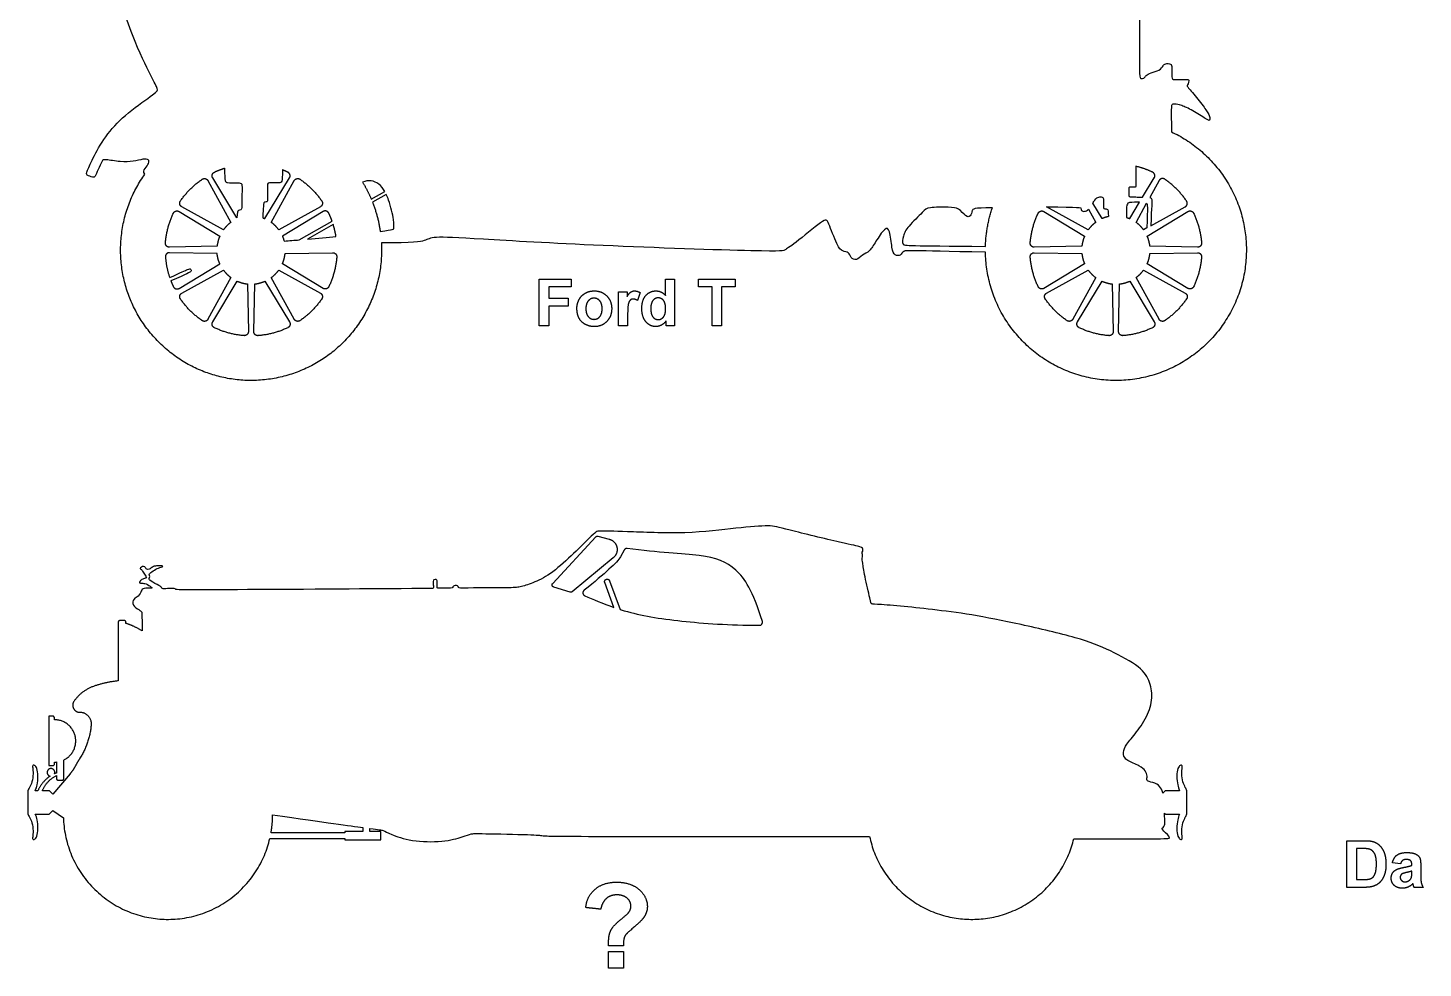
# Model space of a CAD drawing. Header units: millimetres. Extents: x -155 to 163, y -128 to 149.
# Drawn here: x -154.7 to -73.4, y 23.5 to 78.2 of the extents above; entities that cross this region are included whole.
import ezdxf

# ---------------------------------------------------------------- set-up
doc = ezdxf.new("R2010")
doc.units = ezdxf.units.MM
doc.header["$MEASUREMENT"] = 0
doc.layers.add('Layer 03', color=5, linetype='Continuous')

msp = doc.modelspace()

# ---------------------------------------------------------------- linework, layer by layer
at = {"layer": 'Layer 03'}
for p, q in [((-144.171, 69.352), (-142.836, 66.924)), ((-142.492, 67.191), (-143.896, 69.511)), ((-140.857, 67.141), (-139.422, 69.511)), ((-140.483, 66.924), (-139.147, 69.352)), ((-89.757, 68.388), (-89.078, 69.511)), ((-88.803, 69.352), (-89.343, 68.369)), ((-134.662, 68.272), (-133.873, 68.717)), ((-133.788, 68.553), (-134.59, 68.097)), ((-145.851, 67.556), (-143.481, 66.121)), ((-143.265, 66.495), (-145.692, 67.831)), ((-137.626, 67.831), (-140.053, 66.495)), ((-137.467, 67.556), (-139.837, 66.121)), ((-95.506, 67.556), (-93.136, 66.121)), ((-92.92, 66.495), (-95.348, 67.831)), ((-92.912, 67.69), (-92.491, 66.924)), ((-92.117, 67.141), (-92.662, 68.041)), ((-90.512, 67.141), (-89.938, 68.09)), ((-90.138, 66.924), (-89.526, 68.037)), ((-89.493, 66.121), (-87.123, 67.556)), ((-89.287, 66.727), (-87.281, 67.831)), ((-138.859, 65.906), (-136.941, 66.987)), ((-136.878, 66.796), (-138.371, 65.948)), ((-89.518, 66.6), (-89.709, 66.495)), ((-143.638, 65.535), (-146.408, 65.477)), ((-143.638, 65.103), (-146.408, 65.16)), ((-139.68, 65.103), (-136.911, 65.16)), ((-93.294, 65.535), (-96.063, 65.477)), ((-96.063, 65.16), (-93.294, 65.103)), ((-86.566, 65.477), (-89.336, 65.535)), ((-89.336, 65.103), (-86.566, 65.16)), ((-145.851, 63.082), (-143.481, 64.516)), ((-137.467, 63.082), (-139.837, 64.516)), ((-93.136, 64.516), (-95.506, 63.082)), ((-87.123, 63.082), (-89.493, 64.516)), ((-145.692, 62.807), (-143.265, 64.142)), ((-142.836, 63.713), (-144.171, 61.286)), ((-143.896, 61.127), (-142.462, 63.497)), ((-140.857, 63.497), (-139.422, 61.127)), ((-139.147, 61.286), (-140.483, 63.713)), ((-140.053, 64.142), (-137.626, 62.807)), ((-124.886, 63.627), (-123.029, 63.627)), ((-124.886, 60.91), (-124.886, 63.627)), ((-123.029, 63.627), (-123.029, 63.171)), ((-117.527, 62.662), (-117.527, 63.627)), ((-117.527, 63.627), (-117.004, 63.627)), ((-117.004, 63.627), (-117.004, 60.91)), ((-115.62, 63.171), (-115.62, 63.627)), ((-115.62, 63.627), (-113.476, 63.627)), ((-113.476, 63.627), (-113.476, 63.171)), ((-95.348, 62.807), (-92.92, 64.142)), ((-92.491, 63.713), (-93.826, 61.286)), ((-93.551, 61.127), (-92.117, 63.497)), ((-90.512, 63.497), (-89.078, 61.127)), ((-88.803, 61.286), (-90.138, 63.713)), ((-89.709, 64.142), (-87.281, 62.807)), ((-141.875, 63.34), (-141.818, 60.57)), ((-141.501, 60.57), (-141.443, 63.34)), ((-123.029, 63.171), (-124.329, 63.171)), ((-124.329, 63.171), (-124.329, 62.513)), ((-120.261, 60.91), (-120.261, 62.884)), ((-120.261, 62.884), (-119.772, 62.884)), ((-119.772, 62.884), (-119.772, 62.606)), ((-119.012, 62.836), (-119.172, 62.378)), ((-114.826, 63.171), (-115.62, 63.171)), ((-114.826, 60.91), (-114.826, 63.171)), ((-113.476, 63.171), (-114.269, 63.171)), ((-114.269, 63.171), (-114.269, 60.91)), ((-91.531, 63.34), (-91.473, 60.57)), ((-91.156, 60.57), (-91.098, 63.34)), ((-124.329, 62.513), (-123.198, 62.513)), ((-123.198, 62.057), (-124.329, 62.057)), ((-124.329, 62.057), (-124.329, 60.91)), ((-123.198, 62.513), (-123.198, 62.057)), ((-119.738, 61.52), (-119.738, 60.91)), ((-117.493, 60.91), (-117.493, 61.198)), ((-124.329, 60.91), (-124.886, 60.91)), ((-119.738, 60.91), (-120.261, 60.91)), ((-117.004, 60.91), (-117.493, 60.91)), ((-114.269, 60.91), (-114.826, 60.91)), ((-124.102, 45.918), (-121.596, 48.622)), ((-121.464, 48.66), (-120.813, 48.489)), ((-120.575, 47.406), (-122.961, 45.433)), ((-119.944, 47.853), (-120.158, 47.468)), ((-123.085, 45.408), (-124.043, 45.7)), ((-122.26, 45.518), (-122.28, 45.502)), ((-120.534, 44.519), (-121.071, 45.963)), ((-120.791, 46.067), (-120.171, 44.397)), ((-120.533, 44.516), (-120.534, 44.519)), ((-149.394, 43.662), (-149.394, 40.241)), ((-149.037, 43.751), (-149.305, 43.751)), ((-148.948, 43.59), (-148.948, 43.662)), ((-153.168, 38.182), (-153.441, 38.182)), ((-153.441, 38.182), (-153.441, 35.315)), ((-153.097, 38.111), (-153.168, 38.182)), ((-153.097, 37.979), (-153.097, 38.111)), ((-153.441, 35.315), (-153.168, 35.315)), ((-153.168, 35.315), (-153.097, 35.387)), ((-153.097, 35.387), (-153.097, 35.519)), ((-152.986, 35.524), (-152.986, 34.886)), ((-152.57, 34.533), (-152.57, 35.637)), ((-152.194, 34.839), (-153.192, 33.649)), ((-152.986, 34.734), (-152.986, 34.533)), ((-152.986, 34.533), (-152.915, 34.461)), ((-152.915, 34.461), (-152.641, 34.461)), ((-152.641, 34.461), (-152.57, 34.533)), ((-154.652, 33.75), (-154.652, 33.176)), ((-154.071, 33.85), (-154.227, 33.85)), ((-153.393, 33.85), (-153.81, 33.85)), ((-153.192, 33.649), (-153.393, 33.85)), ((-88.438, 33.85), (-88.575, 33.713)), ((-87.604, 33.85), (-88.438, 33.85)), ((-87.179, 33.176), (-87.179, 33.75)), ((-154.652, 33.176), (-154.652, 32.602)), ((-154.204, 32.443), (-154.222, 32.49)), ((-154.222, 32.49), (-153.405, 32.49)), ((-153.405, 32.49), (-153.192, 32.703)), ((-153.192, 32.703), (-152.585, 32.278)), ((-88.483, 32.547), (-88.427, 32.49)), ((-88.427, 32.49), (-87.609, 32.49)), ((-87.179, 32.602), (-87.179, 33.176)), ((-135.149, 31.706), (-135.149, 31.481)), ((-140.566, 31.072), (-136.2, 31.072)), ((-136.2, 31.398), (-140.499, 31.398)), ((-135.149, 31.481), (-136.2, 31.481)), ((-136.2, 31.481), (-136.2, 31.398)), ((-136.2, 31.072), (-136.2, 30.989)), ((-136.2, 30.989), (-134.099, 30.989)), ((-134.738, 31.481), (-134.738, 31.651)), ((-134.099, 31.481), (-134.738, 31.481)), ((-134.099, 30.989), (-134.099, 31.481)), ((-77.87, 28.228), (-77.87, 30.945)), ((-77.87, 30.945), (-76.867, 30.945)), ((-77.066, 30.49), (-77.313, 30.49)), ((-77.313, 30.49), (-77.313, 28.684)), ((-74.747, 29.595), (-75.22, 29.663)), ((-74.089, 29.511), (-74.089, 29.564)), ((-73.566, 29.491), (-73.566, 28.879)), ((-77.313, 28.684), (-76.902, 28.684)), ((-74.089, 29.069), (-74.089, 29.173)), ((-76.837, 28.228), (-77.87, 28.228)), ((-73.431, 28.228), (-73.954, 28.228))]:
    msp.add_line(p, q, dxfattribs=at)
for points, knots in [([(-147.845, 69.726), (-147.977, 69.85), (-147.817, 70.066), (-147.61, 70.366), (-147.582, 70.601), (-147.92, 70.62), (-148.503, 70.469), (-149.235, 70.423), (-150.231, 70.61), (-150.315, 70.535), (-150.569, 69.975), (-150.757, 69.543), (-150.841, 69.543), (-151.273, 69.665), (-151.235, 69.834), (-150.85, 70.745), (-150.059, 72.091), (-148.887, 73.301), (-147.111, 74.523), (-147.058, 74.643), (-147.376, 75.226), (-148.555, 77.544), (-149.804, 81.59), (-150.229, 84.873), (-150.317, 85.513), (-150.437, 85.513), (-150.637, 85.609), (-150.749, 85.857), (-150.693, 86.073), (-150.517, 86.209), (-150.373, 86.282), (-150.413, 86.578), (-150.626, 89.076), (-151.15, 94.559), (-151.179, 98.941), (-151.021, 98.941), (-146.889, 99.415), (-140.391, 99.93), (-129.324, 100.148), (-117.67, 99.886), (-110.724, 98.747), (-106.494, 97.431), (-105.715, 97.05), (-106.014, 96.821), (-106.943, 97.085), (-107.669, 97.234)], [4801.240116, 4801.240116, 4801.240116, 4801.240116, 4804.139619, 4807.039121, 4809.938624, 4812.838127, 4815.737629, 4818.637132, 4821.536635, 4824.436137, 4827.33564, 4830.235143, 4833.134645, 4836.034148, 4838.93365, 4841.833153, 4844.732656, 4847.632158, 4850.531661, 4853.431164, 4856.330666, 4859.230169, 4862.129672, 4865.029174, 4867.928677, 4870.82818, 4873.727682, 4876.627185, 4879.526687, 4882.42619, 4885.325693, 4888.225195, 4891.124698, 4894.024201, 4896.923703, 4899.823206, 4902.722709, 4905.622211, 4908.521714, 4911.421216, 4914.320719, 4917.220222, 4920.119724, 4923.019227, 4925.666008, 4925.666008, 4925.666008, 4925.666008]), ([(-107.669, 85.18), (-107.633, 85.183), (-107.413, 85.188), (-106.646, 85.181), (-106.592, 85.046), (-106.785, 84.543), (-106.718, 84.489), (-106.381, 84.502), (-106.259, 84.178), (-106.247, 83.996), (-106.48, 83.763), (-106.642, 83.446), (-106.629, 83.232), (-106.325, 83.245), (-106.182, 83.29), (-106.059, 83.711), (-105.884, 83.809), (-105.651, 83.647), (-105.56, 82.367), (-105.617, 81.193), (-105.714, 80.962), (-105.739, 80.804), (-105.24, 80.464), (-104.523, 80.014), (-103.739, 79.958), (-103.702, 79.809), (-103.665, 79.498), (-103.18, 79.312), (-102.409, 79.299), (-95.976, 79.315), (-92.078, 79.25), (-91.708, 79.316), (-91.537, 79.672), (-91.51, 80.266), (-91.576, 80.253), (-91.735, 80.253), (-91.722, 80.662), (-91.576, 80.662), (-91.524, 80.688), (-91.537, 81.163), (-91.431, 81.163), (-90.877, 81.15), (-90.877, 81.084), (-90.892, 80.732), (-90.868, 80.661), (-90.761, 80.655), (-90.761, 80.56), (-90.761, 80.27), (-90.827, 80.246), (-90.898, 80.252), (-90.886, 79.95), (-90.874, 79.523), (-90.714, 79.315), (-90.53, 79.304), (-89.944, 79.295), (-89.944, 79.226), (-89.944, 77.086), (-89.943, 75.324), (-89.886, 75.29), (-89.656, 75.29), (-89.587, 75.485), (-89.3, 75.623), (-88.749, 75.761), (-88.554, 76.059), (-88.462, 76.163), (-88.072, 76.174), (-88.06, 75.967), (-88.066, 75.301), (-88.02, 75.209), (-87.044, 75.255), (-87.078, 75.186), (-87.078, 74.968), (-87.205, 74.899), (-87.101, 74.762), (-86.319, 73.841), (-85.907, 73.229), (-85.832, 73.029), (-85.832, 72.817), (-85.982, 72.88), (-86.893, 73.466), (-87.518, 73.753), (-87.93, 73.828), (-88.092, 73.791), (-88.092, 73.604), (-88.082, 72.192)], [4972.027789, 4972.027789, 4972.027789, 4972.027789, 4972.705688, 4975.60519, 4978.504693, 4981.404196, 4984.303698, 4987.203201, 4990.102704, 4993.002206, 4995.901709, 4998.801212, 5001.700714, 5004.600217, 5007.499719, 5010.399222, 5013.298725, 5016.198227, 5019.09773, 5021.997233, 5024.896735, 5027.796238, 5030.695741, 5033.595243, 5036.494746, 5039.394248, 5042.293751, 5045.193254, 5048.092756, 5050.992259, 5053.891762, 5056.791264, 5059.690767, 5062.59027, 5065.489772, 5068.389275, 5071.288778, 5074.18828, 5077.087783, 5079.987285, 5082.886788, 5085.786291, 5088.685793, 5091.585296, 5094.484799, 5097.384301, 5100.283804, 5103.183307, 5106.082809, 5108.982312, 5111.881814, 5114.781317, 5117.68082, 5120.580322, 5123.479825, 5126.379328, 5129.27883, 5132.178333, 5135.077836, 5137.977338, 5140.876841, 5143.776344, 5146.675846, 5149.575349, 5152.474851, 5155.374354, 5158.273857, 5161.173359, 5164.072862, 5166.972365, 5169.871867, 5172.77137, 5175.670873, 5178.570375, 5181.469878, 5184.369381, 5187.268883, 5190.168386, 5193.067888, 5195.967391, 5198.866894, 5201.766396, 5204.665899, 5207.565402, 5207.565402, 5207.565402, 5207.565402]), ([(-139.836, 69.979), (-139.824, 69.225), (-139.959, 69.225), (-140.706, 69.248), (-140.717, 69.101), (-140.683, 68.117), (-140.762, 68.106), (-140.943, 68.128), (-140.946, 67.854), (-140.983, 67.191)], [238.836148, 238.836148, 238.836148, 238.836148, 240.450182, 242.064217, 243.678251, 245.292285, 246.906319, 248.520354, 250.134387, 250.134387, 250.134387, 250.134387]), ([(-90.155, 70.187), (-90.167, 69.093), (-90.155, 68.968), (-90.192, 68.968), (-90.576, 68.985), (-90.554, 68.888), (-90.561, 68.417), (-90.531, 68.417), (-90.307, 68.404), (-89.898, 68.392), (-89.757, 68.388)], [220.037851, 220.037851, 220.037851, 220.037851, 221.525279, 223.012708, 224.500137, 225.987566, 227.474995, 228.962424, 230.449852, 231.291376, 231.291376, 231.291376, 231.291376]), ([(-133.873, 68.717), (-133.972, 68.892), (-134.306, 69.313), (-134.841, 69.415), (-135.168, 69.263)], [115.825473, 115.825473, 115.825473, 115.825473, 118.509561, 123.466789, 123.466789, 123.466789, 123.466789]), ([(-134.141, 66.401), (-133.349, 66.502), (-133.348, 66.527), (-133.319, 66.949), (-133.545, 67.966), (-133.739, 68.449), (-133.788, 68.553)], [171.314452, 171.314452, 171.314452, 171.314452, 176.032112, 180.989341, 185.94657, 187.412979, 187.412979, 187.412979, 187.412979]), ([(-92.662, 68.041), (-92.621, 68.104), (-92.477, 68.326), (-92.326, 68.421), (-92.026, 68.401), (-92.036, 68.201), (-92.056, 67.711), (-91.986, 67.711), (-91.766, 67.711), (-91.756, 67.591), (-91.754, 67.26)], [100.837645, 100.837645, 100.837645, 100.837645, 101.31605, 102.600718, 103.885385, 105.170052, 106.454719, 107.739387, 109.024054, 110.308721, 110.308721, 110.308721, 110.308721]), ([(-89.343, 68.369), (-89.262, 68.357), (-89.192, 68.293), (-89.237, 67.908), (-89.287, 66.727)], [169.174483, 169.174483, 169.174483, 169.174483, 170.238078, 171.725506, 171.725506, 171.725506, 171.725506]), ([(-95.348, 67.831), (-93.367, 67.811), (-93.337, 67.761), (-93.357, 67.591), (-93.147, 67.543), (-92.996, 67.603), (-92.912, 67.69)], [158.350951, 158.350951, 158.350951, 158.350951, 159.635618, 160.920286, 162.204953, 163.303448, 163.303448, 163.303448, 163.303448]), ([(-89.938, 68.09), (-90.124, 68.093), (-90.647, 68.096), (-90.711, 67.983), (-90.707, 67.215)], [62.503666, 62.503666, 62.503666, 62.503666, 64.715178, 67.228187, 67.228187, 67.228187, 67.228187]), ([(-98.909, 65.182), (-103.415, 65.291), (-103.725, 65.291), (-103.816, 64.963), (-104.199, 64.981), (-104.363, 65.346), (-104.46, 66.542), (-104.743, 66.666), (-105.326, 65.765), (-105.644, 65.217), (-106.086, 65.041), (-106.421, 64.67), (-106.774, 64.864), (-106.845, 65.2), (-107.234, 65.217), (-107.516, 65.482), (-108.102, 67.066), (-108.197, 67.184), (-110.19, 65.547), (-110.617, 65.31), (-110.736, 65.191), (-121.827, 65.565), (-128.944, 65.992), (-131.198, 66.111), (-131.435, 65.85), (-132.194, 65.731), (-134.075, 65.729)], [5299.567063, 5299.567063, 5299.567063, 5299.567063, 5304.337452, 5309.107841, 5313.87823, 5318.648618, 5323.419007, 5328.189396, 5332.959785, 5337.730174, 5342.500562, 5347.270951, 5352.04134, 5356.811729, 5361.582118, 5366.352506, 5371.122895, 5375.893284, 5380.663673, 5385.434062, 5390.20445, 5394.974839, 5399.745228, 5404.515617, 5409.286006, 5414.056393, 5414.056393, 5414.056393, 5414.056393]), ([(-88.575, 33.713), (-88.598, 33.813), (-88.671, 33.989), (-88.873, 34.269), (-89.465, 34.391), (-89.526, 34.47), (-89.481, 34.689), (-89.571, 35.009), (-89.881, 35.292), (-90.729, 35.603), (-90.911, 35.947), (-90.836, 36.419), (-90.321, 36.988), (-89.541, 38.006), (-89.144, 39.151), (-89.305, 40.171), (-89.788, 41.041), (-91.661, 42.03), (-93.374, 42.74), (-96.955, 43.555), (-99.812, 44.133), (-102.042, 44.395), (-103.922, 44.617), (-105.423, 44.708), (-105.555, 44.714), (-105.582, 44.832), (-105.961, 46.445), (-106.071, 47.174), (-106.088, 47.394), (-106.045, 47.538), (-106.079, 47.673), (-106.105, 47.724), (-106.003, 47.86), (-106.105, 48.055), (-106.869, 48.178), (-110.858, 49.137), (-111.344, 49.319), (-113.249, 49.157), (-116.267, 48.772), (-120.192, 48.948), (-121.434, 48.971), (-121.546, 48.948), (-121.885, 48.632), (-123.013, 47.527), (-124.277, 46.376), (-125.295, 45.912), (-126.048, 45.69), (-126.472, 45.65), (-129.064, 45.657), (-129.529, 45.623), (-129.576, 45.677), (-129.623, 45.784), (-129.777, 45.811), (-129.899, 45.758), (-129.919, 45.67), (-129.959, 45.63), (-130.505, 45.629), (-130.761, 45.629), (-130.835, 45.629), (-130.821, 45.858), (-130.828, 46.087), (-130.862, 46.147), (-131.036, 46.14), (-131.063, 46.066), (-131.05, 45.73), (-131.036, 45.629), (-131.124, 45.616), (-131.366, 45.616), (-145.85, 45.522), (-146.069, 45.56), (-146.088, 45.636), (-146.393, 45.617), (-146.86, 45.589), (-146.86, 45.675), (-146.927, 45.751), (-147.585, 46.084), (-147.604, 46.189), (-147.528, 46.323), (-147.632, 46.437), (-147.461, 46.571), (-147.127, 46.809), (-146.793, 46.866), (-146.765, 46.952), (-147.203, 46.942), (-147.394, 46.885), (-147.594, 46.714), (-147.737, 46.704), (-147.842, 46.904), (-147.985, 46.923), (-148.1, 46.818), (-148.147, 46.752), (-148.033, 46.733), (-147.966, 46.609), (-147.747, 46.304), (-147.737, 46.218), (-147.985, 46.18), (-148.138, 46.037), (-148.185, 45.941), (-148.023, 45.913), (-147.794, 45.932), (-147.432, 45.665), (-147.385, 45.627), (-147.957, 45.646), (-148.042, 45.512), (-148.199, 45.124), (-148.514, 45.057), (-148.59, 44.628), (-148.152, 44.362), (-148.009, 44.257), (-148.009, 44.171), (-148.009, 43.159)], [11376.46638, 11376.46638, 11376.46638, 11376.46638, 11379.266374, 11383.729465, 11388.192556, 11392.655647, 11397.118738, 11401.581829, 11406.044919, 11410.50801, 11414.971101, 11419.434192, 11423.897283, 11428.360374, 11432.823465, 11437.286556, 11441.749646, 11446.212737, 11450.675828, 11455.138919, 11459.60201, 11464.065101, 11468.528192, 11472.991282, 11477.454373, 11481.917464, 11486.380555, 11490.843646, 11495.306737, 11499.769828, 11504.232919, 11508.696009, 11513.1591, 11517.622191, 11522.085282, 11526.548373, 11531.011464, 11535.474555, 11539.937646, 11544.400736, 11548.863827, 11553.326918, 11557.790009, 11562.2531, 11566.716191, 11571.179282, 11575.642372, 11580.105463, 11584.568554, 11589.031645, 11593.494736, 11597.957827, 11602.420918, 11606.884009, 11611.347099, 11615.81019, 11620.273281, 11624.736372, 11629.199463, 11633.662554, 11638.125645, 11642.588736, 11647.051826, 11651.514917, 11655.978008, 11660.441099, 11664.90419, 11669.367281, 11673.830372, 11678.293463, 11682.756553, 11687.219644, 11691.682735, 11696.145826, 11700.608917, 11705.072008, 11709.535099, 11713.998189, 11718.46128, 11722.924371, 11727.387462, 11731.850553, 11736.313644, 11740.776735, 11745.239826, 11749.702916, 11754.166007, 11758.629098, 11763.092189, 11767.55528, 11772.018371, 11776.481462, 11780.944553, 11785.407643, 11789.870734, 11794.333825, 11798.796916, 11803.260007, 11807.723098, 11812.186189, 11816.649279, 11821.11237, 11825.575461, 11830.038552, 11834.501643, 11838.964734, 11843.427825, 11847.890916, 11852.354006, 11856.817097, 11856.817097, 11856.817097, 11856.817097]), ([(-111.895, 43.707), (-112.438, 45.491), (-113.422, 46.964), (-115.144, 47.627), (-117.931, 47.702), (-119.766, 47.943)], [1532.972577, 1532.972577, 1532.972577, 1532.972577, 1552.118203, 1572.068222, 1591.590303, 1591.590303, 1591.590303, 1591.590303]), ([(-120.171, 44.397), (-120.092, 44.372), (-119.046, 44.054), (-116.876, 43.698), (-113.821, 43.485), (-112.066, 43.477)], [1489.572054, 1489.572054, 1489.572054, 1489.572054, 1491.259697, 1511.621773, 1531.101143, 1531.101143, 1531.101143, 1531.101143]), ([(-154.227, 33.85), (-154.214, 33.884), (-154.162, 34.015), (-154.086, 34.261), (-154.05, 34.869), (-154.152, 35.25), (-154.299, 35.361), (-154.396, 35.33), (-154.365, 35.166), (-154.339, 34.727), (-154.442, 34.24), (-154.601, 33.965), (-154.652, 33.892), (-154.652, 33.75)], [10824.932464, 10824.932464, 10824.932464, 10824.932464, 10825.591239, 10827.495693, 10829.400147, 10831.304601, 10833.209055, 10835.11351, 10837.017964, 10838.922418, 10840.826872, 10842.731326, 10844.63578, 10844.63578, 10844.63578, 10844.63578]), ([(-87.179, 33.75), (-87.179, 33.892), (-87.23, 33.965), (-87.389, 34.24), (-87.493, 34.727), (-87.466, 35.166), (-87.435, 35.33), (-87.532, 35.361), (-87.679, 35.25), (-87.781, 34.869), (-87.745, 34.261), (-87.669, 34.015), (-87.617, 33.884), (-87.604, 33.85)], [11350.989858, 11350.989858, 11350.989858, 11350.989858, 11352.894313, 11354.798767, 11356.703221, 11358.607675, 11360.512129, 11362.416583, 11364.321038, 11366.225492, 11368.129946, 11370.0344, 11370.693175, 11370.693175, 11370.693175, 11370.693175]), ([(-154.652, 32.602), (-154.652, 32.46), (-154.601, 32.387), (-154.442, 32.112), (-154.339, 31.625), (-154.365, 31.186), (-154.396, 31.022), (-154.299, 30.991), (-154.152, 31.102), (-154.05, 31.483), (-154.086, 32.091), (-154.156, 32.316), (-154.199, 32.429), (-154.204, 32.443)], [10851.079749, 10851.079749, 10851.079749, 10851.079749, 10852.984203, 10854.888657, 10856.793111, 10858.697565, 10860.602019, 10862.506474, 10864.410928, 10866.315382, 10868.219836, 10870.12429, 10870.399408, 10870.399408, 10870.399408, 10870.399408]), ([(-93.769, 31.058), (-88.387, 31.06), (-87.975, 31.014), (-88.632, 31.58), (-88.647, 31.671), (-88.495, 31.763), (-88.465, 31.898), (-88.473, 32.29), (-88.483, 32.547)], [11293.414712, 11293.414712, 11293.414712, 11293.414712, 11297.877802, 11302.340893, 11306.803984, 11311.267075, 11315.730166, 11319.879151, 11319.879151, 11319.879151, 11319.879151]), ([(-87.609, 32.49), (-87.62, 32.461), (-87.67, 32.333), (-87.745, 32.091), (-87.781, 31.483), (-87.679, 31.102), (-87.532, 30.991), (-87.435, 31.022), (-87.466, 31.186), (-87.493, 31.625), (-87.389, 32.112), (-87.23, 32.387), (-87.179, 32.46), (-87.179, 32.602)], [11324.918826, 11324.918826, 11324.918826, 11324.918826, 11325.501348, 11327.405803, 11329.310257, 11331.214711, 11333.119165, 11335.023619, 11336.928074, 11338.832528, 11340.736982, 11342.641436, 11344.54589, 11344.54589, 11344.54589, 11344.54589]), ([(-134.738, 31.651), (-134.205, 31.582), (-133.961, 31.565), (-133.611, 31.335), (-132.379, 30.899), (-130.441, 30.848), (-129.242, 31.191), (-128.843, 31.362), (-128.515, 31.362), (-125.044, 31.297), (-124.77, 31.238), (-124.163, 31.179), (-105.652, 31.179)], [11023.820516, 11023.820516, 11023.820516, 11023.820516, 11040.062851, 11057.958231, 11075.853612, 11093.748993, 11111.644374, 11129.539755, 11147.435136, 11165.330516, 11183.225897, 11201.121278, 11201.121278, 11201.121278, 11201.121278])]:
    msp.add_open_spline(points, degree=3, knots=knots, dxfattribs=at)
for points, weights, knots in [([(-88.082, 72.192), (-84.038, 70.29), (-83.736, 65.831), (-83.435, 61.372), (-87.186, 58.943), (-90.938, 56.514), (-94.883, 58.614), (-98.828, 60.713), (-98.909, 65.182)], [1, 0.861871988238, 1, 0.861871988238, 1, 0.861871988238, 1, 0.861871988238, 1], [5207.565402, 5207.565402, 5207.565402, 5230.565817, 5230.565817, 5253.566232, 5253.566232, 5276.566648, 5276.566648, 5299.567063, 5299.567063, 5299.567063]), ([(-134.075, 65.729), (-133.863, 61.81), (-136.936, 59.37), (-140.009, 56.93), (-143.777, 58.024), (-147.545, 59.118), (-148.834, 62.824), (-150.122, 66.531), (-147.845, 69.726)], [1, 0.888453928358, 1, 0.888453928358, 1, 0.888453928358, 1, 0.888453928358, 1], [4718.755407, 4718.755407, 4718.755407, 4739.376584, 4739.376584, 4759.997761, 4759.997761, 4780.618939, 4780.618939, 4801.240116, 4801.240116, 4801.240116]), ([(-144.51, 69.432), (-144.425, 69.491), (-144.323, 69.467), (-144.221, 69.443), (-144.171, 69.352)], [1, 0.913691572338, 1, 0.913691572338, 1], [193.494672, 193.494672, 193.494672, 194.053789, 194.053789, 194.612907, 194.612907, 194.612907]), ([(-143.896, 69.511), (-143.95, 69.6), (-143.92, 69.7), (-143.89, 69.8), (-143.796, 69.844)], [1, 0.913691572431, 1, 0.913691572431, 1], [100.602148, 100.602148, 100.602148, 101.16126, 101.16126, 101.720372, 101.720372, 101.720372]), ([(-139.422, 69.511), (-139.368, 69.6), (-139.398, 69.7), (-139.429, 69.8), (-139.523, 69.844)], [1, 0.913691572271, 1, 0.913691572271, 1], [236.74639, 236.74639, 236.74639, 237.305508, 237.305508, 237.864625, 237.864625, 237.864625]), ([(-139.147, 69.352), (-139.097, 69.443), (-138.996, 69.467), (-138.894, 69.491), (-138.808, 69.432)], [1, 0.91369155157, 1, 0.91369155157, 1], [228.830097, 228.830097, 228.830097, 229.389209, 229.389209, 229.948321, 229.948321, 229.948321]), ([(-89.078, 69.511), (-89.024, 69.6), (-89.054, 69.7), (-89.084, 69.8), (-89.178, 69.844)], [1, 0.913691572271, 1, 0.913691572271, 1], [215.96594, 215.96594, 215.96594, 216.525057, 216.525057, 217.084175, 217.084175, 217.084175]), ([(-88.463, 69.432), (-88.549, 69.491), (-88.651, 69.467), (-88.752, 69.443), (-88.803, 69.352)], [1, 0.91369155157, 1, 0.91369155157, 1], [184.468614, 184.468614, 184.468614, 185.027726, 185.027726, 185.586838, 185.586838, 185.586838]), ([(-146.185, 67.455), (-146.14, 67.549), (-146.04, 67.579), (-145.94, 67.61), (-145.851, 67.556)], [1, 0.913689827416, 1, 0.913689827416, 1], [246.925401, 246.925401, 246.925401, 247.484518, 247.484518, 248.043636, 248.043636, 248.043636]), ([(-145.692, 67.831), (-145.784, 67.881), (-145.808, 67.982), (-145.832, 68.084), (-145.772, 68.17)], [1, 0.913691551571, 1, 0.913691551571, 1], [187.269135, 187.269135, 187.269135, 187.828247, 187.828247, 188.387359, 188.387359, 188.387359]), ([(-137.546, 68.17), (-137.487, 68.084), (-137.511, 67.982), (-137.535, 67.881), (-137.626, 67.831)], [1, 0.913689827416, 1, 0.913689827416, 1], [235.055611, 235.055611, 235.055611, 235.614729, 235.614729, 236.173846, 236.173846, 236.173846]), ([(-137.134, 67.455), (-137.178, 67.549), (-137.278, 67.579), (-137.378, 67.61), (-137.467, 67.556)], [1, 0.91369155157, 1, 0.91369155157, 1], [152.797353, 152.797353, 152.797353, 153.356465, 153.356465, 153.915576, 153.915576, 153.915576]), ([(-95.84, 67.455), (-95.796, 67.549), (-95.696, 67.579), (-95.596, 67.61), (-95.506, 67.556)], [1, 0.913689827416, 1, 0.913689827416, 1], [246.925401, 246.925401, 246.925401, 247.484518, 247.484518, 248.043636, 248.043636, 248.043636]), ([(-87.281, 67.831), (-87.19, 67.881), (-87.166, 67.982), (-87.142, 68.084), (-87.202, 68.17)], [1, 0.913689827416, 1, 0.913689827416, 1], [178.243089, 178.243089, 178.243089, 178.802207, 178.802207, 179.361324, 179.361324, 179.361324]), ([(-87.123, 67.556), (-87.033, 67.61), (-86.933, 67.579), (-86.834, 67.549), (-86.789, 67.455)], [1, 0.91369155157, 1, 0.91369155157, 1], [225.86265, 225.86265, 225.86265, 226.421762, 226.421762, 226.980874, 226.980874, 226.980874]), ([(-146.408, 65.477), (-146.512, 65.475), (-146.584, 65.551), (-146.655, 65.627), (-146.647, 65.731)], [1, 0.91369155157, 1, 0.91369155157, 1], [240.699887, 240.699887, 240.699887, 241.258999, 241.258999, 241.818111, 241.818111, 241.818111]), ([(-146.408, 65.16), (-146.512, 65.162), (-146.584, 65.086), (-146.655, 65.01), (-146.647, 64.906)], [1, 0.913689827416, 1, 0.913689827416, 1], [299.890911, 299.890911, 299.890911, 300.450028, 300.450028, 301.009146, 301.009146, 301.009146]), ([(-136.911, 65.16), (-136.806, 65.162), (-136.735, 65.086), (-136.663, 65.01), (-136.672, 64.906)], [1, 0.91369155157, 1, 0.91369155157, 1], [222.895203, 222.895203, 222.895203, 223.454314, 223.454314, 224.013426, 224.013426, 224.013426]), ([(-96.063, 65.477), (-96.168, 65.475), (-96.239, 65.551), (-96.311, 65.627), (-96.302, 65.731)], [1, 0.91369155157, 1, 0.91369155157, 1], [240.699887, 240.699887, 240.699887, 241.258999, 241.258999, 241.818111, 241.818111, 241.818111]), ([(-96.302, 64.906), (-96.311, 65.01), (-96.239, 65.086), (-96.168, 65.162), (-96.063, 65.16)], [1, 0.913689827416, 1, 0.913689827416, 1], [249.892848, 249.892848, 249.892848, 250.451966, 250.451966, 251.011083, 251.011083, 251.011083]), ([(-86.327, 65.731), (-86.319, 65.627), (-86.39, 65.551), (-86.461, 65.475), (-86.566, 65.477)], [1, 0.913689827416, 1, 0.913689827416, 1], [232.088164, 232.088164, 232.088164, 232.647281, 232.647281, 233.206399, 233.206399, 233.206399]), ([(-86.566, 65.16), (-86.461, 65.162), (-86.39, 65.086), (-86.319, 65.01), (-86.327, 64.906)], [1, 0.91369155157, 1, 0.91369155157, 1], [222.895203, 222.895203, 222.895203, 223.454314, 223.454314, 224.013426, 224.013426, 224.013426]), ([(-146.185, 63.182), (-146.14, 63.088), (-146.04, 63.058), (-145.94, 63.028), (-145.851, 63.082)], [1, 0.91369155157, 1, 0.91369155157, 1], [281.265228, 281.265228, 281.265228, 281.82434, 281.82434, 282.383452, 282.383452, 282.383452]), ([(-145.772, 62.468), (-145.832, 62.553), (-145.808, 62.655), (-145.784, 62.757), (-145.692, 62.807)], [1, 0.91369157231, 1, 0.91369157231, 1], [193.494672, 193.494672, 193.494672, 194.053789, 194.053789, 194.612907, 194.612907, 194.612907]), ([(-137.626, 62.807), (-137.535, 62.757), (-137.511, 62.655), (-137.487, 62.553), (-137.546, 62.468)], [1, 0.913691551571, 1, 0.913691551571, 1], [187.269135, 187.269135, 187.269135, 187.828247, 187.828247, 188.387359, 188.387359, 188.387359]), ([(-137.134, 63.182), (-137.178, 63.088), (-137.278, 63.058), (-137.378, 63.028), (-137.467, 63.082)], [1, 0.913689827416, 1, 0.913689827416, 1], [229.120716, 229.120716, 229.120716, 229.679834, 229.679834, 230.238951, 230.238951, 230.238951]), ([(-95.506, 63.082), (-95.596, 63.028), (-95.696, 63.058), (-95.796, 63.088), (-95.84, 63.182)], [1, 0.91369155157, 1, 0.91369155157, 1], [243.667334, 243.667334, 243.667334, 244.226446, 244.226446, 244.785558, 244.785558, 244.785558]), ([(-95.427, 62.468), (-95.487, 62.553), (-95.463, 62.655), (-95.439, 62.757), (-95.348, 62.807)], [1, 0.91369157231, 1, 0.91369157231, 1], [193.494672, 193.494672, 193.494672, 194.053789, 194.053789, 194.612907, 194.612907, 194.612907]), ([(-87.281, 62.807), (-87.19, 62.757), (-87.166, 62.655), (-87.142, 62.553), (-87.202, 62.468)], [1, 0.91369155157, 1, 0.91369155157, 1], [187.269135, 187.269135, 187.269135, 187.828247, 187.828247, 188.387359, 188.387359, 188.387359]), ([(-86.789, 63.182), (-86.834, 63.088), (-86.933, 63.058), (-87.033, 63.028), (-87.123, 63.082)], [1, 0.913689827416, 1, 0.913689827416, 1], [229.120716, 229.120716, 229.120716, 229.679834, 229.679834, 230.238951, 230.238951, 230.238951]), ([(-144.171, 61.286), (-144.221, 61.194), (-144.323, 61.17), (-144.425, 61.146), (-144.51, 61.206)], [1, 0.91369155157, 1, 0.91369155157, 1], [187.269135, 187.269135, 187.269135, 187.828247, 187.828247, 188.387359, 188.387359, 188.387359]), ([(-143.796, 60.793), (-143.89, 60.838), (-143.92, 60.938), (-143.95, 61.038), (-143.896, 61.127)], [1, 0.913691572349, 1, 0.913691572349, 1], [193.49467, 193.49467, 193.49467, 194.053788, 194.053788, 194.612905, 194.612905, 194.612905]), ([(-139.422, 61.127), (-139.368, 61.038), (-139.398, 60.938), (-139.429, 60.838), (-139.523, 60.793)], [1, 0.91369155157, 1, 0.91369155157, 1], [187.269135, 187.269135, 187.269135, 187.828247, 187.828247, 188.387359, 188.387359, 188.387359]), ([(-138.808, 61.206), (-138.894, 61.146), (-138.996, 61.17), (-139.097, 61.194), (-139.147, 61.286)], [1, 0.913691572239, 1, 0.913691572239, 1], [193.494672, 193.494672, 193.494672, 194.053789, 194.053789, 194.612907, 194.612907, 194.612907]), ([(-93.826, 61.286), (-93.877, 61.194), (-93.978, 61.17), (-94.08, 61.146), (-94.166, 61.206)], [1, 0.91369155157, 1, 0.91369155157, 1], [187.269135, 187.269135, 187.269135, 187.828247, 187.828247, 188.387359, 188.387359, 188.387359]), ([(-93.451, 60.793), (-93.545, 60.838), (-93.575, 60.938), (-93.605, 61.038), (-93.551, 61.127)], [1, 0.913691572349, 1, 0.913691572349, 1], [193.49467, 193.49467, 193.49467, 194.053788, 194.053788, 194.612905, 194.612905, 194.612905]), ([(-89.078, 61.127), (-89.024, 61.038), (-89.054, 60.938), (-89.084, 60.838), (-89.178, 60.793)], [1, 0.91369155157, 1, 0.91369155157, 1], [187.269135, 187.269135, 187.269135, 187.828247, 187.828247, 188.387359, 188.387359, 188.387359]), ([(-88.463, 61.206), (-88.549, 61.146), (-88.651, 61.17), (-88.752, 61.194), (-88.803, 61.286)], [1, 0.913691572239, 1, 0.913691572239, 1], [193.494672, 193.494672, 193.494672, 194.053789, 194.053789, 194.612907, 194.612907, 194.612907]), ([(-141.818, 60.57), (-141.816, 60.466), (-141.892, 60.394), (-141.968, 60.323), (-142.072, 60.331)], [1, 0.913691540243, 1, 0.913691540243, 1], [212.120364, 212.120364, 212.120364, 212.679476, 212.679476, 213.238588, 213.238588, 213.238588]), ([(-141.247, 60.331), (-141.351, 60.323), (-141.427, 60.394), (-141.503, 60.466), (-141.501, 60.57)], [1, 0.913691572304, 1, 0.913691572304, 1], [193.494672, 193.494672, 193.494672, 194.053789, 194.053789, 194.612907, 194.612907, 194.612907]), ([(-91.473, 60.57), (-91.471, 60.466), (-91.547, 60.394), (-91.623, 60.323), (-91.727, 60.331)], [1, 0.913691540243, 1, 0.913691540243, 1], [212.120364, 212.120364, 212.120364, 212.679476, 212.679476, 213.238588, 213.238588, 213.238588]), ([(-90.902, 60.331), (-91.006, 60.323), (-91.082, 60.394), (-91.158, 60.466), (-91.156, 60.57)], [1, 0.913691572304, 1, 0.913691572304, 1], [193.494672, 193.494672, 193.494672, 194.053789, 194.053789, 194.612907, 194.612907, 194.612907]), ([(-120.813, 48.489), (-120.445, 48.392), (-120.363, 48.021), (-120.281, 47.649), (-120.575, 47.406)], [1, 0.853374632891, 1, 0.853374632891, 1], [493.157345, 493.157345, 493.157345, 496.995945, 496.995945, 500.834545, 500.834545, 500.834545]), ([(-124.043, 45.7), (-124.114, 45.721), (-124.133, 45.793), (-124.152, 45.864), (-124.102, 45.918)], [1, 0.87482982205, 1, 0.87482982205, 1], [524.58363, 524.58363, 524.58363, 525.342198, 525.342198, 526.100765, 526.100765, 526.100765]), ([(-122.28, 45.502), (-122.357, 45.439), (-122.344, 45.34), (-122.331, 45.241), (-122.239, 45.201)], [1, 0.87214634492, 1, 0.87214634492, 1], [1452.045923, 1452.045923, 1452.045923, 1453.068371, 1453.068371, 1454.090819, 1454.090819, 1454.090819]), ([(-121.071, 45.963), (-121.092, 46.021), (-121.066, 46.077), (-121.041, 46.134), (-120.983, 46.155), (-120.925, 46.177), (-120.869, 46.151), (-120.813, 46.125), (-120.791, 46.067)], [1, 0.923879499645, 1, 0.923879499645, 1, 0.923879499645, 1, 0.923879499645, 1], [1476.936368, 1476.936368, 1476.936368, 1477.593847, 1477.593847, 1478.251327, 1478.251327, 1478.908806, 1478.908806, 1479.566286, 1479.566286, 1479.566286]), ([(-112.066, 43.477), (-111.976, 43.476), (-111.923, 43.548), (-111.869, 43.62), (-111.895, 43.707)], [1, 0.892536062928, 1, 0.892536062928, 1], [1531.101143, 1531.101143, 1531.101143, 1532.03686, 1532.03686, 1532.972577, 1532.972577, 1532.972577]), ([(-151.968, 39.06), (-152.124, 38.835), (-151.976, 38.605), (-151.829, 38.375), (-151.56, 38.423)], [1, 0.832189011338, 1, 0.832189011338, 1], [11901.784486, 11901.784486, 11901.784486, 11904.490681, 11904.490681, 11907.196876, 11907.196876, 11907.196876]), ([(-152.57, 35.637), (-151.681, 36.059), (-151.897, 37.019), (-152.113, 37.979), (-153.097, 37.979)], [1, 0.780905320215, 1, 0.780905320215, 1], [10766.349662, 10766.349662, 10766.349662, 10775.669382, 10775.669382, 10784.989103, 10784.989103, 10784.989103]), ([(-153.098, 34.839), (-153.045, 34.985), (-153.163, 35.087), (-153.281, 35.188), (-153.417, 35.113), (-153.553, 35.038), (-153.532, 34.884), (-153.51, 34.73), (-153.358, 34.697)], [1, 0.822538594455, 1, 0.822538594455, 1, 0.822538594455, 1, 0.822538594455, 1], [10811.64772, 10811.64772, 10811.64772, 10813.174453, 10813.174453, 10814.701186, 10814.701186, 10816.227919, 10816.227919, 10817.754652, 10817.754652, 10817.754652]), ([(-152.585, 32.278), (-152.428, 26.931), (-147.105, 26.397), (-141.783, 25.863), (-140.566, 31.072)], [1, 0.751355475075, 1, 0.751355475075, 1], [10881.142894, 10881.142894, 10881.142894, 10930.439744, 10930.439744, 10979.736594, 10979.736594, 10979.736594]), ([(-105.652, 31.179), (-104.63, 26.416), (-99.759, 26.367), (-94.887, 26.317), (-93.769, 31.058)], [1, 0.780938102429, 1, 0.780938102429, 1], [11201.121278, 11201.121278, 11201.121278, 11247.267995, 11247.267995, 11293.414712, 11293.414712, 11293.414712])]:
    msp.add_rational_spline(points, weights, degree=2, knots=knots, dxfattribs=at)
for points, weights in [([(-143.796, 69.844), (-143.506, 69.981), (-143.201, 70.08)], [1, 0.99795936629, 1]), ([(-139.523, 69.844), (-139.677, 69.917), (-139.836, 69.979)], [1, 0.999418799634, 1]), ([(-89.178, 69.844), (-89.649, 70.066), (-90.155, 70.187)], [1, 0.994632088019, 1]), ([(-145.772, 68.17), (-145.256, 68.915), (-144.51, 69.432)], [1, 0.983978915809, 1]), ([(-138.808, 69.432), (-138.063, 68.915), (-137.546, 68.17)], [1, 0.983978987588, 1]), ([(-135.168, 69.263), (-134.878, 68.786), (-134.662, 68.272)], [1, 0.997314453235, 1]), ([(-87.202, 68.17), (-87.718, 68.915), (-88.463, 69.432)], [1, 0.983978987588, 1]), ([(-146.647, 65.731), (-146.572, 66.635), (-146.185, 67.455)], [1, 0.983978987588, 1]), ([(-136.941, 66.987), (-137.026, 67.226), (-137.134, 67.455)], [1, 0.998720015793, 1]), ([(-134.59, 68.097), (-134.267, 67.275), (-134.141, 66.401)], [1, 0.993308407485, 1]), ([(-98.907, 65.528), (-98.875, 66.676), (-98.506, 67.762)], [1, 0.988775275273, 1]), ([(-96.302, 65.731), (-96.227, 66.635), (-95.84, 67.455)], [1, 0.983978987588, 1]), ([(-86.789, 67.455), (-86.402, 66.635), (-86.327, 65.731)], [1, 0.983978987588, 1]), ([(-142.836, 66.924), (-143.084, 66.743), (-143.265, 66.495)], [1, 0.988317789913, 1]), ([(-140.983, 67.191), (-140.919, 67.168), (-140.857, 67.141)], [1, 0.999421403509, 1]), ([(-140.053, 66.495), (-140.235, 66.743), (-140.483, 66.924)], [1, 0.988317789913, 1]), ([(-136.717, 66.105), (-136.773, 66.457), (-136.878, 66.796)], [1, 0.997483830015, 1]), ([(-92.491, 66.924), (-92.739, 66.743), (-92.92, 66.495)], [1, 0.988317789913, 1]), ([(-91.754, 67.26), (-91.941, 67.218), (-92.117, 67.141)], [1, 0.995393668949, 1]), ([(-90.707, 67.215), (-90.608, 67.183), (-90.512, 67.141)], [1, 0.998624561527, 1]), ([(-89.709, 66.495), (-89.89, 66.743), (-90.138, 66.924)], [1, 0.988317789913, 1]), ([(-143.481, 66.121), (-143.605, 65.84), (-143.638, 65.535)], [1, 0.988317789913, 1]), ([(-139.837, 66.121), (-139.776, 65.981), (-139.736, 65.834)], [1, 0.997075170163, 1]), ([(-93.136, 66.121), (-93.26, 65.84), (-93.294, 65.535)], [1, 0.988317789913, 1]), ([(-89.336, 65.535), (-89.369, 65.84), (-89.493, 66.121)], [1, 0.988317789913, 1]), ([(-143.481, 64.516), (-143.605, 64.797), (-143.638, 65.103)], [1, 0.988317789923, 1]), ([(-139.837, 64.516), (-139.714, 64.797), (-139.68, 65.103)], [1, 0.988317789913, 1]), ([(-93.294, 65.103), (-93.26, 64.797), (-93.136, 64.516)], [1, 0.988317789913, 1]), ([(-89.493, 64.516), (-89.369, 64.797), (-89.336, 65.103)], [1, 0.988317789913, 1]), ([(-146.647, 64.906), (-146.596, 64.294), (-146.399, 63.712)], [1, 0.992554402783, 1]), ([(-136.672, 64.906), (-136.747, 64.002), (-137.134, 63.182)], [1, 0.983978987588, 1]), ([(-95.84, 63.182), (-96.227, 64.002), (-96.302, 64.906)], [1, 0.983978987588, 1]), ([(-86.327, 64.906), (-86.402, 64.002), (-86.789, 63.182)], [1, 0.983978987588, 1]), ([(-146.328, 63.518), (-146.263, 63.348), (-146.185, 63.182)], [1, 0.999334730468, 1]), ([(-143.265, 64.142), (-143.084, 63.894), (-142.836, 63.713)], [1, 0.988317789913, 1]), ([(-142.462, 63.497), (-142.181, 63.373), (-141.875, 63.34)], [1, 0.988317789913, 1]), ([(-141.443, 63.34), (-141.138, 63.373), (-140.857, 63.497)], [1, 0.988317789913, 1]), ([(-140.483, 63.713), (-140.235, 63.894), (-140.053, 64.142)], [1, 0.988317789913, 1]), ([(-92.92, 64.142), (-92.739, 63.894), (-92.491, 63.713)], [1, 0.988317789913, 1]), ([(-92.117, 63.497), (-91.836, 63.373), (-91.531, 63.34)], [1, 0.988317789913, 1]), ([(-91.098, 63.34), (-90.793, 63.373), (-90.512, 63.497)], [1, 0.988317789913, 1]), ([(-90.138, 63.713), (-89.89, 63.894), (-89.709, 64.142)], [1, 0.988317789913, 1]), ([(-144.51, 61.206), (-145.256, 61.722), (-145.772, 62.468)], [1, 0.98397891581, 1]), ([(-137.546, 62.468), (-138.063, 61.722), (-138.808, 61.206)], [1, 0.983978915813, 1]), ([(-94.166, 61.206), (-94.911, 61.722), (-95.427, 62.468)], [1, 0.98397891581, 1]), ([(-87.202, 62.468), (-87.718, 61.722), (-88.463, 61.206)], [1, 0.983978915813, 1]), ([(-142.072, 60.331), (-142.976, 60.406), (-143.796, 60.793)], [1, 0.983978916275, 1]), ([(-139.523, 60.793), (-140.343, 60.406), (-141.247, 60.331)], [1, 0.983978915811, 1]), ([(-91.727, 60.331), (-92.631, 60.406), (-93.451, 60.793)], [1, 0.983978916275, 1]), ([(-89.178, 60.793), (-89.998, 60.406), (-90.902, 60.331)], [1, 0.983978915811, 1]), ([(-121.596, 48.622), (-121.541, 48.681), (-121.464, 48.66)], [1, 0.857565239963, 1]), ([(-119.766, 47.943), (-119.886, 47.959), (-119.944, 47.853)], [1, 0.826948211781, 1]), ([(-122.961, 45.433), (-123.017, 45.387), (-123.085, 45.408)], [1, 0.880847401714, 1]), ([(-149.305, 43.751), (-149.394, 43.751), (-149.394, 43.662)], [1, 0.707106781187, 1]), ([(-148.948, 43.662), (-148.948, 43.751), (-149.037, 43.751)], [1, 0.707106781187, 1]), ([(-150.842, 39.92), (-151.544, 39.672), (-151.968, 39.06)], [1, 0.951576635788, 1]), ([(-149.394, 40.241), (-150.138, 40.17), (-150.842, 39.92)], [1, 0.992545913832, 1]), ([(-151.56, 38.423), (-150.921, 38.342), (-150.97, 37.7)], [1, 0.724802845203, 1]), ([(-150.97, 37.7), (-151.05, 36.641), (-151.623, 35.747)], [1, 0.969497624914, 1]), ([(-151.623, 35.747), (-151.763, 35.528), (-151.884, 35.299)], [1, 0.999094567351, 1]), ([(-153.097, 35.519), (-153.041, 35.519), (-152.986, 35.524)], [1, 0.998981373864, 1]), ([(-151.884, 35.299), (-152.014, 35.053), (-152.194, 34.839)], [1, 0.99435004467, 1]), ([(-153.358, 34.697), (-153.842, 34.38), (-154.071, 33.85)], [1, 0.957782430857, 1]), ([(-153.81, 33.85), (-153.569, 34.452), (-152.986, 34.734)], [1, 0.932411849139, 1]), ([(-152.986, 34.886), (-153.043, 34.864), (-153.098, 34.839)], [1, 0.999505974244, 1]), ([(-140.499, 31.398), (-140.406, 31.923), (-140.406, 32.457)], [1, 0.996180316339, 1])]:
    msp.add_rational_spline(points, weights, degree=2, dxfattribs=at)
for points, degree in [([(-143.201, 70.08), (-143.213, 69.281), (-143.092, 69.22), (-142.5, 69.232), (-142.185, 69.232), (-142.185, 68.966), (-142.197, 67.721), (-142.221, 67.636), (-142.427, 67.649), (-142.463, 67.516), (-142.492, 67.191)], 3), ([(-98.506, 67.762), (-99.641, 67.77), (-99.659, 67.643), (-99.787, 67.223), (-100.024, 67.242), (-100.48, 67.77), (-100.917, 67.807), (-102.339, 67.809), (-102.43, 67.627), (-103.506, 66.624), (-103.688, 66.15), (-103.816, 65.548), (-103.433, 65.567), (-98.907, 65.528)], 3), ([(-89.526, 68.037), (-89.477, 67.996), (-89.458, 67.865), (-89.518, 66.6)], 3), ([(-139.736, 65.834), (-139.433, 65.858), (-139.14, 65.882), (-138.859, 65.906)], 3), ([(-138.371, 65.948), (-137.763, 66.002), (-137.211, 66.055), (-136.717, 66.105)], 3), ([(-146.399, 63.712), (-145.722, 64.018), (-145.26, 64.231), (-145.184, 64.231), (-145.086, 64.072), (-145.343, 63.95), (-146.328, 63.518)], 3), ([(-122.564, 62.432), (-122.437, 62.677), (-122.203, 62.806)], 2), ([(-122.203, 62.806), (-121.969, 62.935), (-121.681, 62.935)], 2), ([(-121.681, 62.935), (-121.235, 62.935), (-120.951, 62.642)], 2), ([(-120.951, 62.642), (-120.666, 62.35), (-120.666, 61.903)], 2), ([(-119.772, 62.606), (-119.652, 62.803), (-119.557, 62.869)], 2), ([(-119.557, 62.869), (-119.462, 62.935), (-119.341, 62.935)], 2), ([(-119.341, 62.935), (-119.17, 62.935), (-119.012, 62.836)], 2), ([(-118.911, 61.904), (-118.911, 62.409), (-118.678, 62.672)], 2), ([(-118.678, 62.672), (-118.446, 62.935), (-118.091, 62.935)], 2), ([(-118.091, 62.935), (-117.765, 62.935), (-117.527, 62.662)], 2), ([(-122.692, 61.925), (-122.692, 62.187), (-122.564, 62.432)], 2), ([(-122.564, 61.344), (-122.692, 61.583), (-122.692, 61.925)], 2), ([(-122.032, 62.354), (-122.168, 62.196), (-122.168, 61.897)], 2), ([(-122.168, 61.897), (-122.168, 61.599), (-122.032, 61.44)], 2), ([(-121.695, 62.513), (-121.895, 62.513), (-122.032, 62.354)], 2), ([(-121.359, 62.354), (-121.495, 62.513), (-121.695, 62.513)], 2), ([(-121.223, 61.901), (-121.223, 62.196), (-121.359, 62.354)], 2), ([(-121.359, 61.44), (-121.223, 61.599), (-121.223, 61.901)], 2), ([(-120.666, 61.903), (-120.666, 61.452), (-120.954, 61.155)], 2), ([(-119.696, 62.183), (-119.738, 62.025), (-119.738, 61.52)], 2), ([(-119.582, 62.402), (-119.655, 62.341), (-119.696, 62.183)], 2), ([(-119.406, 62.462), (-119.51, 62.462), (-119.582, 62.402)], 2), ([(-119.172, 62.378), (-119.298, 62.462), (-119.406, 62.462)], 2), ([(-118.672, 61.135), (-118.911, 61.411), (-118.911, 61.904)], 2), ([(-118.264, 62.38), (-118.388, 62.231), (-118.388, 61.934)], 2), ([(-118.388, 61.934), (-118.388, 61.614), (-118.302, 61.471)], 2), ([(-117.957, 62.53), (-118.14, 62.53), (-118.264, 62.38)], 2), ([(-117.648, 62.379), (-117.769, 62.53), (-117.957, 62.53)], 2), ([(-117.651, 61.419), (-117.527, 61.575), (-117.527, 61.883)], 2), ([(-117.527, 61.883), (-117.527, 62.227), (-117.648, 62.379)], 2), ([(-122.192, 60.982), (-122.437, 61.106), (-122.564, 61.344)], 2), ([(-121.677, 60.859), (-121.947, 60.859), (-122.192, 60.982)], 2), ([(-122.032, 61.44), (-121.895, 61.281), (-121.695, 61.281)], 2), ([(-121.695, 61.281), (-121.495, 61.281), (-121.359, 61.44)], 2), ([(-120.954, 61.155), (-121.241, 60.859), (-121.677, 60.859)], 2), ([(-118.1, 60.859), (-118.434, 60.859), (-118.672, 61.135)], 2), ([(-118.302, 61.471), (-118.177, 61.264), (-117.954, 61.264)], 2), ([(-117.774, 60.944), (-117.935, 60.859), (-118.1, 60.859)], 2), ([(-117.954, 61.264), (-117.776, 61.264), (-117.651, 61.419)], 2), ([(-117.493, 61.198), (-117.612, 61.03), (-117.774, 60.944)], 2), ([(-120.158, 47.468), (-120.348, 47.126), (-121.044, 46.506), (-122.26, 45.518)], 3), ([(-122.239, 45.201), (-121.766, 44.992), (-121.18, 44.739), (-120.533, 44.516)], 3), ([(-148.009, 43.159), (-148.5, 43.452), (-148.948, 43.59)], 2), ([(-140.406, 32.457), (-137.213, 31.995), (-135.884, 31.806), (-135.149, 31.706)], 3), ([(-76.867, 30.945), (-76.528, 30.945), (-76.35, 30.894)], 2), ([(-76.35, 30.894), (-76.11, 30.823), (-75.94, 30.643)], 2), ([(-76.615, 30.464), (-76.73, 30.49), (-77.066, 30.49)], 2), ([(-76.36, 30.335), (-76.46, 30.43), (-76.615, 30.464)], 2), ([(-76.204, 30.071), (-76.26, 30.241), (-76.36, 30.335)], 2), ([(-76.148, 29.586), (-76.148, 29.902), (-76.204, 30.071)], 2), ([(-75.94, 30.643), (-75.769, 30.464), (-75.68, 30.203)], 2), ([(-75.68, 30.203), (-75.591, 29.943), (-75.591, 29.561)], 2), ([(-75.22, 29.663), (-75.142, 29.964), (-74.95, 30.109)], 2), ([(-74.95, 30.109), (-74.758, 30.253), (-74.381, 30.253)], 2), ([(-74.381, 30.253), (-74.038, 30.253), (-73.871, 30.171)], 2), ([(-73.871, 30.171), (-73.703, 30.088), (-73.634, 29.96)], 2), ([(-76.204, 29.086), (-76.148, 29.27), (-76.148, 29.586)], 2), ([(-75.591, 29.561), (-75.591, 29.225), (-75.675, 28.983)], 2), ([(-75.209, 29.06), (-75.131, 29.191), (-74.991, 29.261)], 2), ([(-74.991, 29.261), (-74.85, 29.33), (-74.585, 29.382)], 2), ([(-74.628, 29.792), (-74.702, 29.736), (-74.747, 29.595)], 2), ([(-74.424, 29.848), (-74.555, 29.848), (-74.628, 29.792)], 2), ([(-74.585, 29.382), (-74.227, 29.451), (-74.089, 29.511)], 2), ([(-74.159, 29.783), (-74.229, 29.848), (-74.424, 29.848)], 2), ([(-74.089, 29.564), (-74.089, 29.718), (-74.159, 29.783)], 2), ([(-73.634, 29.96), (-73.566, 29.832), (-73.566, 29.491)], 2), ([(-121.652, 28.1), (-121.17, 28.531), (-120.388, 28.531)], 2), ([(-120.388, 28.531), (-119.564, 28.531), (-119.077, 28.105)], 2), ([(-76.902, 28.684), (-76.672, 28.684), (-76.57, 28.71)], 2), ([(-76.57, 28.71), (-76.436, 28.743), (-76.348, 28.823)], 2), ([(-75.966, 28.502), (-76.108, 28.363), (-76.351, 28.286)], 2), ([(-76.348, 28.823), (-76.26, 28.903), (-76.204, 29.086)], 2), ([(-75.675, 28.983), (-75.777, 28.686), (-75.966, 28.502)], 2), ([(-75.288, 28.761), (-75.288, 28.929), (-75.209, 29.06)], 2), ([(-75.112, 28.343), (-75.288, 28.508), (-75.288, 28.761)], 2), ([(-74.666, 29.002), (-74.764, 28.93), (-74.764, 28.818)], 2), ([(-74.764, 28.818), (-74.764, 28.709), (-74.686, 28.629)], 2), ([(-74.686, 28.629), (-74.608, 28.549), (-74.486, 28.549)], 2), ([(-74.394, 29.093), (-74.602, 29.047), (-74.666, 29.002)], 2), ([(-74.486, 28.549), (-74.351, 28.549), (-74.228, 28.642)], 2), ([(-74.089, 29.173), (-74.185, 29.14), (-74.394, 29.093)], 2), ([(-74.023, 28.442), (-74.156, 28.31), (-74.308, 28.244)], 2), ([(-74.228, 28.642), (-74.137, 28.712), (-74.109, 28.815)], 2), ([(-74.109, 28.815), (-74.089, 28.882), (-74.089, 29.069)], 2), ([(-74.004, 28.381), (-74.017, 28.427), (-74.023, 28.442)], 2), ([(-73.566, 28.879), (-73.566, 28.618), (-73.537, 28.494)], 2), ([(-73.537, 28.494), (-73.509, 28.37), (-73.431, 28.228)], 2), ([(-122.171, 27.05), (-122.133, 27.668), (-121.652, 28.1)], 2), ([(-120.366, 27.79), (-120.728, 27.79), (-120.972, 27.584)], 2), ([(-119.769, 27.599), (-119.991, 27.79), (-120.366, 27.79)], 2), ([(-119.077, 28.105), (-118.591, 27.679), (-118.591, 27.113)], 2), ([(-76.351, 28.286), (-76.533, 28.228), (-76.837, 28.228)], 2), ([(-74.633, 28.177), (-74.937, 28.177), (-75.112, 28.343)], 2), ([(-74.308, 28.244), (-74.46, 28.177), (-74.633, 28.177)], 2), ([(-73.954, 28.228), (-73.974, 28.28), (-74.004, 28.381)], 2), ([(-121.307, 26.957), (-121.739, 27.003), (-122.171, 27.05)], 2), ([(-120.972, 27.584), (-121.216, 27.379), (-121.307, 26.957)], 2), ([(-119.548, 27.14), (-119.548, 27.408), (-119.769, 27.599)], 2), ([(-119.671, 26.778), (-119.548, 26.942), (-119.548, 27.14)], 2), ([(-118.591, 27.113), (-118.591, 26.801), (-118.77, 26.523)], 2), ([(-120.71, 25.736), (-120.573, 26.004), (-120.162, 26.339)], 2), ([(-120.162, 26.339), (-119.752, 26.674), (-119.671, 26.778)], 2), ([(-118.77, 26.523), (-118.949, 26.245), (-119.536, 25.766)], 2), ([(-120.847, 25.052), (-120.847, 25.467), (-120.71, 25.736)], 2), ([(-119.913, 25.367), (-119.986, 25.216), (-119.98, 24.827)], 2), ([(-119.536, 25.766), (-119.84, 25.518), (-119.913, 25.367)], 2), ([(-120.844, 24.827), (-120.847, 25.012), (-120.847, 25.052)], 2), ([(-119.98, 24.827), (-120.412, 24.827), (-120.844, 24.827)], 2), ([(-120.844, 23.531), (-120.844, 24.01), (-120.844, 24.488)], 2), ([(-120.844, 24.488), (-120.412, 24.488), (-119.98, 24.488)], 2), ([(-119.98, 24.488), (-119.98, 24.01), (-119.98, 23.531)], 2), ([(-119.98, 23.531), (-120.412, 23.531), (-120.844, 23.531)], 2)]:
    msp.add_open_spline(points, degree=degree, dxfattribs=at)

doc.saveas('drawing.dxf')
